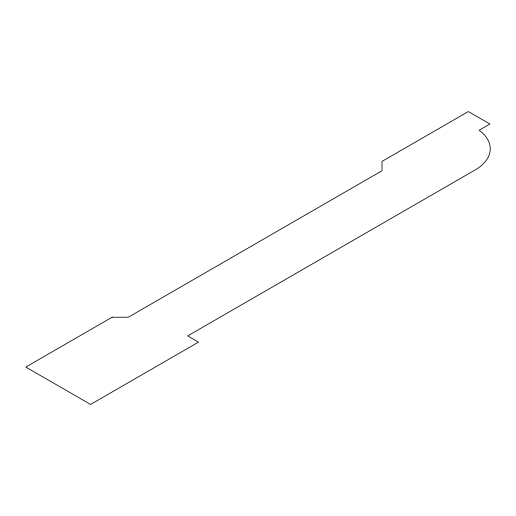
<?xml version="1.0" encoding="UTF-8"?>
<svg xmlns="http://www.w3.org/2000/svg" width="516" height="516" viewBox="0 0 516 516"><rect width="100%" height="100%" fill="white"/><g stroke="black" fill="none" stroke-linecap="round" stroke-linejoin="round"><path stroke-width="0.77" d="M112.153 317.205L25.8 367.057L90.564 404.447L198.505 342.127L187.708 335.897L476.449 169.196A52.116 30.089 0 0 0 479.145 130.245L489.942 124.014L468.354 111.553L382.001 161.405L382.001 170.751L128.342 317.205L112.153 317.205"/></g></svg>
